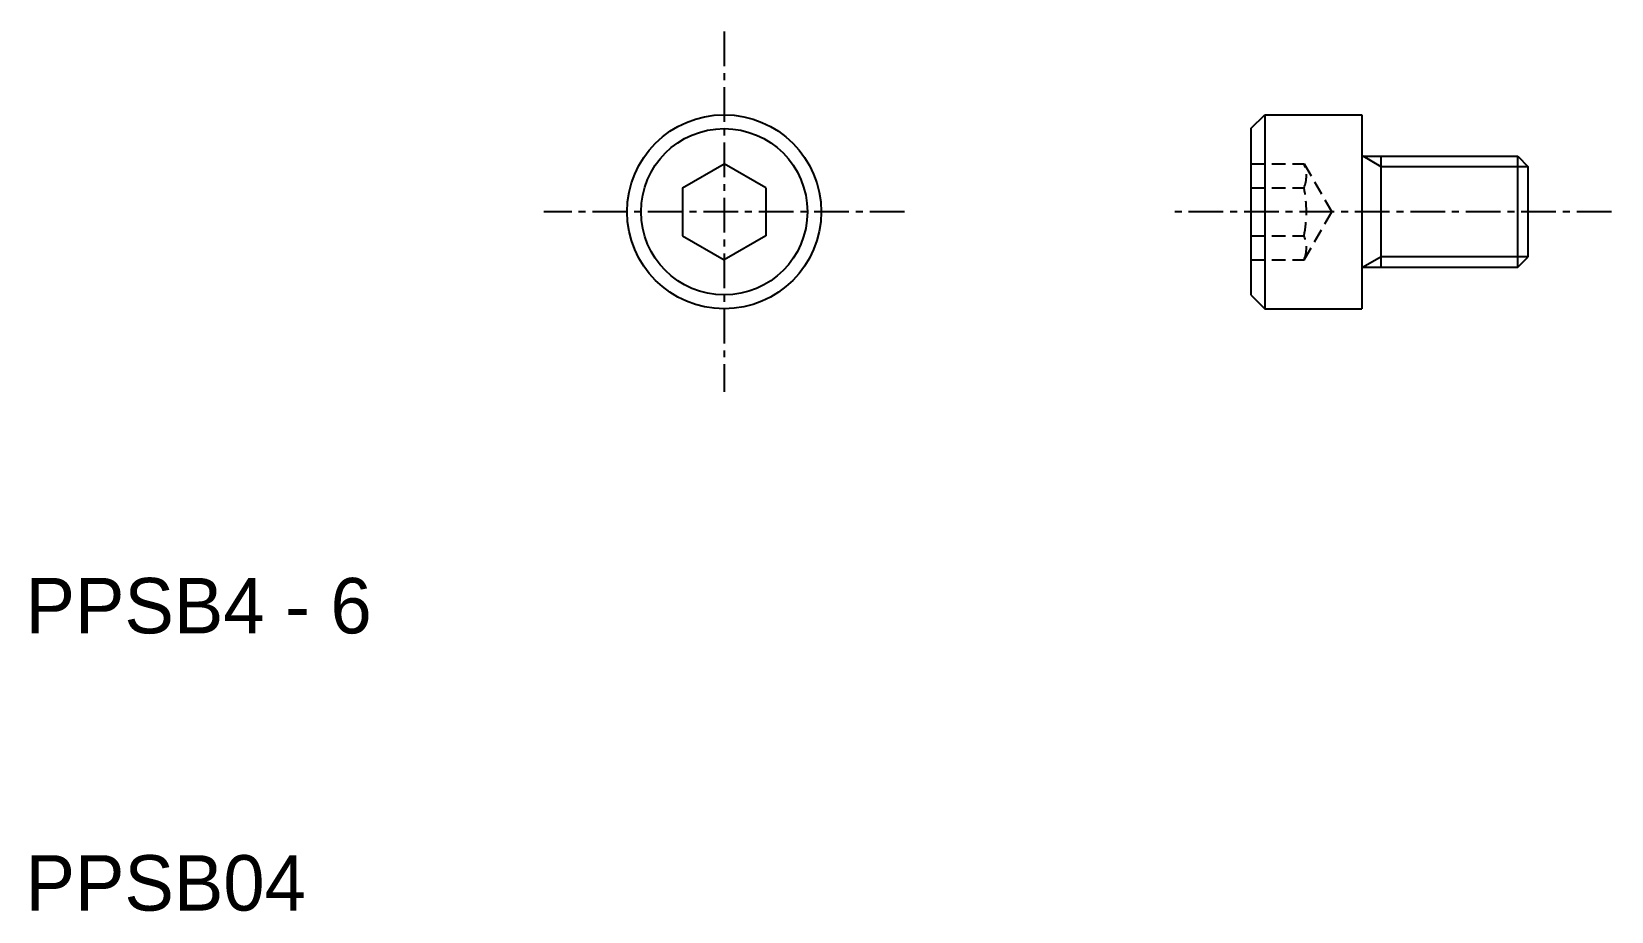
# Model space of a CAD drawing. Extents: x 10.2 to 67.2, y 10 to 41.7.
import ezdxf

# ---------------------------------------------------------------- set-up
doc = ezdxf.new("R2010")
doc.units = 0
doc.linetypes.add('CENTER', pattern=[2, 1.25, -0.25, 0.25, -0.25])
doc.linetypes.add('DASHED', pattern=[0.75, 0.5, -0.25])
doc.layers.get('0').update_dxf_attribs({"linetype": 'CONTINUOUS'})
doc.layers.add('CENTER', color=1, linetype='CENTER')

msp = doc.modelspace()

# ---------------------------------------------------------------- linework, layer by layer
at = {"color": 7, "linetype": 'CONTINUOUS'}
for p, q in [((54.2, 38.208), (54.7, 38.708)), ((54.2, 38.208), (54.2, 32.208)), ((54.7, 38.708), (58.2, 38.708)), ((54.7, 38.708), (54.7, 31.708)), ((58.2, 38.708), (58.2, 37.208)), ((58.2, 37.208), (58.2, 33.208)), ((58.2, 37.208), (63.821, 37.208)), ((58.9, 33.208), (58.9, 37.208)), ((63.821, 37.208), (64.2, 36.829)), ((63.821, 33.208), (63.821, 37.208)), ((33.7, 36.074), (35.2, 36.94)), ((36.7, 36.074), (35.2, 36.94)), ((64.2, 33.587), (64.2, 36.829)), ((33.7, 36.074), (33.7, 34.341)), ((36.7, 36.074), (36.7, 34.341)), ((33.7, 34.341), (35.2, 33.475)), ((36.7, 34.341), (35.2, 33.475)), ((58.2, 33.208), (63.821, 33.208)), ((58.2, 33.208), (58.2, 31.708)), ((63.821, 33.208), (64.2, 33.587)), ((54.2, 32.208), (54.7, 31.708)), ((54.7, 31.708), (58.2, 31.708))]:
    msp.add_line(p, q, dxfattribs=at)
at = {"color": 3, "linetype": 'CONTINUOUS'}
for p, q in [((58.9, 36.829), (58.243, 37.208)), ((64.2, 36.829), (58.9, 36.829)), ((58.9, 33.587), (58.243, 33.208)), ((64.2, 33.587), (58.9, 33.587))]:
    msp.add_line(p, q, dxfattribs=at)
at = {"color": 3, "linetype": 'DASHED'}
for p, q in [((54.2, 36.94), (56.116, 36.94)), ((56.116, 36.94), (57.116, 35.208)), ((54.2, 36.074), (56.116, 36.074)), ((56.116, 33.475), (57.116, 35.208)), ((54.2, 34.341), (56.116, 34.341)), ((54.2, 33.475), (56.116, 33.475))]:
    msp.add_line(p, q, dxfattribs=at)
at = {"color": 7, "linetype": 'CONTINUOUS'}
for radius in [3.5, 3]:
    msp.add_circle((35.2, 35.208), radius, dxfattribs=at)
at = {"color": 3, "linetype": 'DASHED'}
for centre, radius, start, end in [((55.043, 36.507), 1.157, 338.0126, 21.9874), ((51.7, 35.208), 4.5, 348.9042, 11.0958), ((55.043, 33.908), 1.157, 338.0126, 21.9874)]:
    msp.add_arc(centre, radius, start, end, dxfattribs=at)
at = {"layer": 'CENTER', "color": 1, "linetype": 'CENTER'}
for p, q in [((35.2, 41.708), (35.2, 28.708)), ((41.7, 35.208), (28.7, 35.208)), ((67.2, 35.208), (51.2, 35.208))]:
    msp.add_line(p, q, dxfattribs=at)

# ---------------------------------------------------------------- texts
at = {"color": 7, "linetype": 'CONTINUOUS'}
for s, p in [('PPSB4 - 6', (10, 20)), ('PPSB04', (10, 10))]:
    msp.add_text(s, height=2, dxfattribs=at).set_placement(p)

doc.saveas('drawing.dxf')
